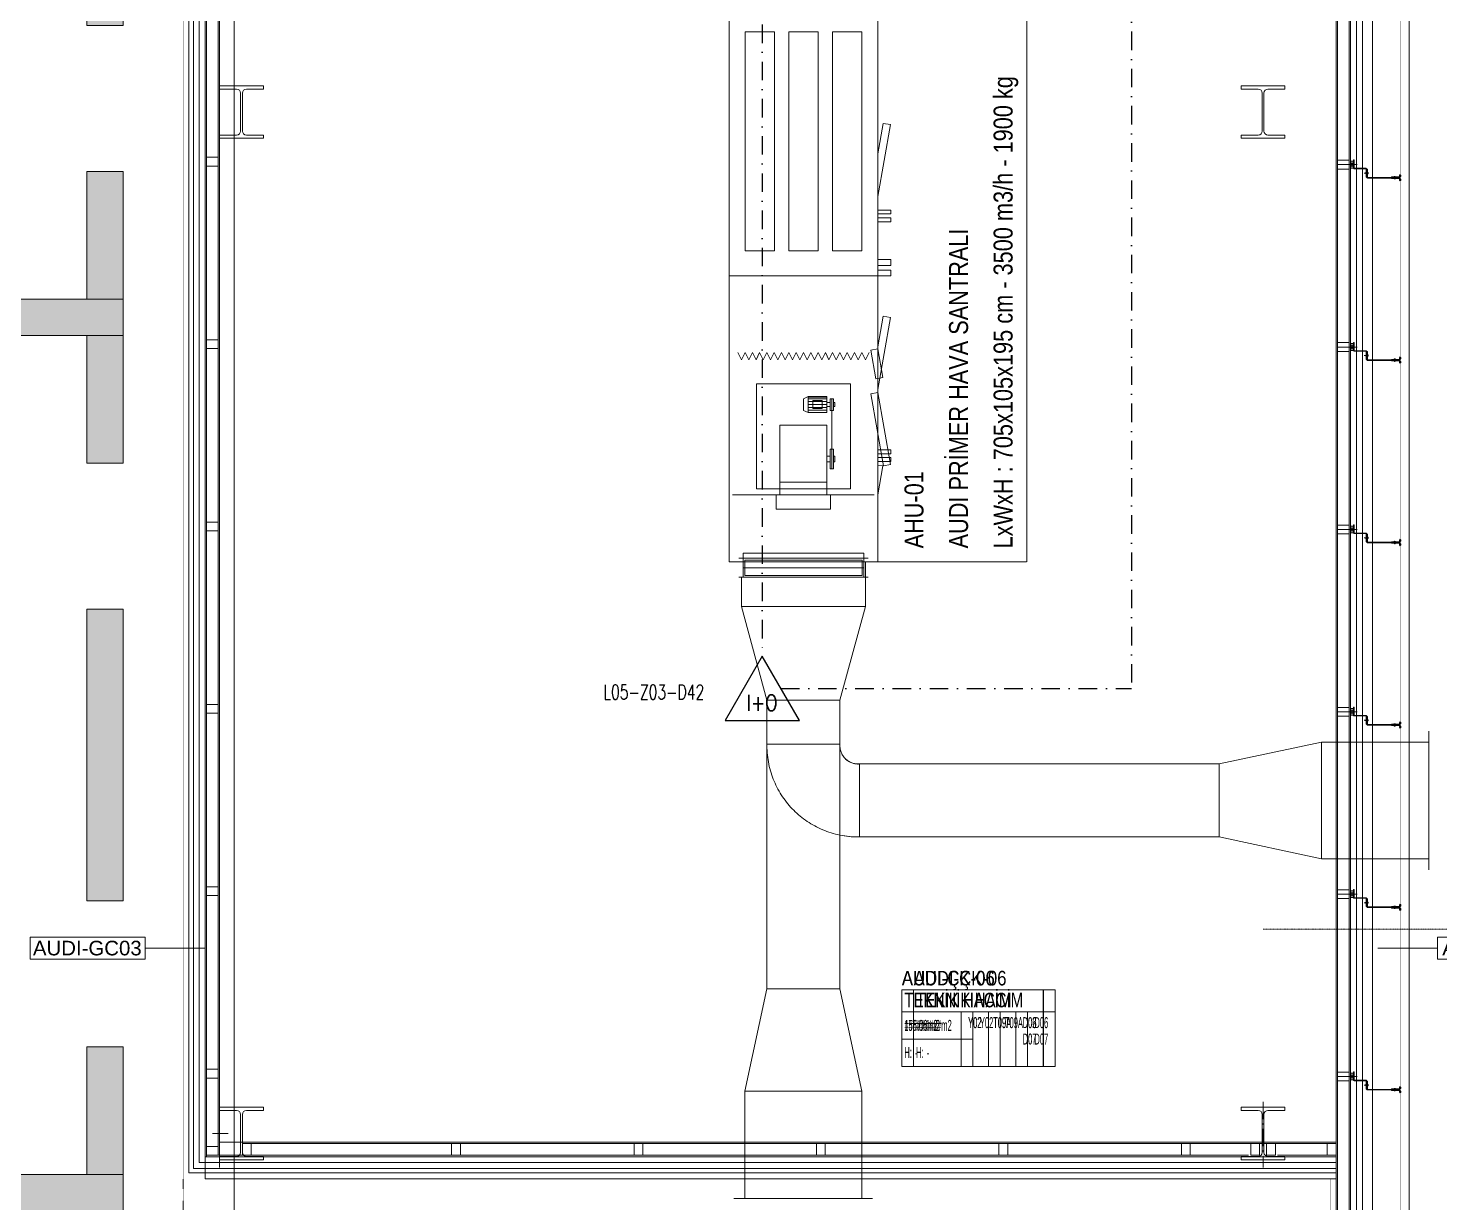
# Model space of a CAD drawing. Extents: x -1133 to 23780, y -1311 to 8245.
# Drawn here: x 21711 to 22679, y 997 to 1802 of the extents above; entities that cross this region are included whole.
import ezdxf
from ezdxf.enums import TextEntityAlignment as Align
from ezdxf.xclip import XClip

# ---------------------------------------------------------------- set-up
doc = ezdxf.new("R2010")
doc.units = 0
doc.header["$MEASUREMENT"] = 0
doc.header["$XCLIPFRAME"] = 0
for name, pattern in [('ACAD_ISO10W100', [18.5, 12, -3, 0.5, -3]), ('DASHDOT', [25.4, 12.7, -6.35, 0, -6.35]), ('DASHDOT2', [0.5, 0.25, -0.125, 0, -0.125]), ('DOT2', [0.125, 0, -0.125]), ('HIDDEN', [0.375, 0.25, -0.125])]:
    doc.linetypes.add(name, pattern=pattern)
doc.layers.get('0').update_dxf_attribs({"color": 9, "lineweight": 9})
for name, color, linetype, lineweight in [('04', 9, 'Continuous', 9), ('06C', 9, 'Continuous', 9), ('06D', 9, 'Continuous', 9), ('10', 9, 'Continuous', 9), ('11', 9, 'Continuous', 9), ('20', 9, 'DOT2', 9), ('21', 9, 'Continuous', 9), ('22', 8, 'Continuous', 9), ('24', 9, 'DASHDOT2', 9), ('33', 9, 'BATTING', 9), ('35', 9, 'Continuous', 9), ('40', 9, 'Continuous', 9), ('40B', 9, 'Continuous', 9), ('E-DEDEKTÖR NUMARALARI', 20, 'Continuous', 30), ('E-KABLO', 7, 'Continuous', 30), ('E-KOMBİNE DEDEKTÖR (ISI+OPTİK DUMAN)', 7, 'Continuous', 30), ('KALIP AKS', 8, 'ACAD_ISO10W100', 9)]:
    doc.layers.add(name, color=color, linetype=linetype, lineweight=lineweight)
doc.styles.add('Arial', font='arial.ttf', dxfattribs={"height": 2.5})
doc.styles.add('DEBI-BLOCK', font='arial.ttf', dxfattribs={"width": 0.8})
doc.styles.add('E-YAZI', font='txttw.shx')
doc.styles.add('MuuM_TEXT-STANDART', font='ARIALN.TTF')
doc.linetypes.add('BATTING', pattern='A,0.0001,-0.1,[134,ltypeshp.shx,S=0.1,R=0,X=-0.1,Y=0],-0.2,[134,ltypeshp.shx,S=0.1,R=180,X=0.1,Y=0],-0.1', length=0.4001)

# ---------------------------------------------------------------- blocks, each defined once
blk = doc.blocks.new('p-m-mekanik')
for p, q in [((3336.05, 1733.62), (3336.05, 1032.62)), ((3234.05, 1032.62), (3234.05, 1447.02)), ((3336.05, 1447.02), (3336.05, 1032.62)), ((3234.05, 1400.92), (3234.05, 1240.92)), ((3245.15, 1245.92), (3245.15, 1395.92)), ((3245.15, 1395.92), (3265.15, 1395.92)), ((3265.15, 1395.92), (3265.15, 1245.92)), ((3265.15, 1395.92), (3265.15, 1395.92)), ((3275.05, 1245.92), (3275.05, 1395.92)), ((3275.05, 1395.92), (3295.05, 1395.92)), ((3295.05, 1395.92), (3295.05, 1245.92)), ((3295.05, 1395.92), (3295.05, 1395.92)), ((3304.95, 1245.92), (3304.95, 1395.92)), ((3304.95, 1395.92), (3324.95, 1395.92)), ((3324.95, 1395.92), (3324.95, 1245.92)), ((3324.95, 1395.92), (3324.95, 1395.92)), ((3336.05, 1400.92), (3336.05, 1240.92)), ((3335.95, 1283.12), (3344.65, 1332.42)), ((3336.05, 1312.29), (3339.75, 1333.22)), ((3344.65, 1332.42), (3339.75, 1333.22)), ((3336.05, 1273.82), (3344.95, 1273.82)), ((3344.95, 1271.12), (3336.05, 1271.12)), ((3336.05, 1268.52), (3344.95, 1268.52)), ((3344.95, 1273.82), (3344.95, 1271.12)), ((3344.95, 1268.52), (3344.95, 1265.82)), ((3344.95, 1265.82), (3336.05, 1265.82)), ((3234.05, 1234.82), (3234.05, 1240.92)), ((3265.15, 1245.92), (3245.15, 1245.92)), ((3295.05, 1245.92), (3275.05, 1245.92)), ((3324.95, 1245.92), (3304.95, 1245.92)), ((3336.05, 1234.82), (3336.05, 1240.92)), ((3336.05, 1239.92), (3344.95, 1239.92)), ((3344.95, 1239.92), (3344.95, 1235.92)), ((3234.05, 1234.82), (3234.05, 1228.72)), ((3234.05, 1228.72), (3234.05, 1178.72)), ((3336.05, 1228.72), (3234.05, 1228.72)), ((3344.95, 1235.92), (3336.05, 1235.92)), ((3336.05, 1234.82), (3336.05, 1228.72)), ((3336.05, 1232.72), (3344.95, 1232.72)), ((3336.05, 1228.72), (3336.05, 1178.72)), ((3344.95, 1228.72), (3336.05, 1228.72)), ((3344.95, 1232.72), (3344.95, 1228.72)), ((3335.95, 1150.92), (3344.65, 1200.22)), ((3336.05, 1180.09), (3339.75, 1201.02)), ((3344.65, 1200.22), (3339.75, 1201.02)), ((3234.05, 1178.72), (3234.05, 1158.72)), ((3242.55, 1171.22), (3240.05, 1176.22)), ((3245.05, 1176.22), (3242.55, 1171.22)), ((3247.55, 1171.22), (3245.05, 1176.22)), ((3250.05, 1176.22), (3247.55, 1171.22)), ((3252.55, 1171.22), (3250.05, 1176.22)), ((3255.05, 1176.22), (3252.55, 1171.22)), ((3257.55, 1171.22), (3255.05, 1176.22)), ((3260.05, 1176.22), (3257.55, 1171.22)), ((3262.55, 1171.22), (3260.05, 1176.22)), ((3265.05, 1176.22), (3262.55, 1171.22)), ((3267.55, 1171.22), (3265.05, 1176.22)), ((3270.05, 1176.22), (3267.55, 1171.22)), ((3272.55, 1171.22), (3270.05, 1176.22)), ((3275.05, 1176.22), (3272.55, 1171.22)), ((3277.55, 1171.22), (3275.05, 1176.22)), ((3280.05, 1176.22), (3277.55, 1171.22)), ((3282.55, 1171.22), (3280.05, 1176.22)), ((3285.05, 1176.22), (3282.55, 1171.22)), ((3287.55, 1171.22), (3285.05, 1176.22)), ((3290.05, 1176.22), (3287.55, 1171.22)), ((3292.55, 1171.22), (3290.05, 1176.22)), ((3295.05, 1176.22), (3292.55, 1171.22)), ((3297.55, 1171.22), (3295.05, 1176.22)), ((3300.05, 1176.22), (3297.55, 1171.22)), ((3302.55, 1171.22), (3300.05, 1176.22)), ((3305.05, 1176.22), (3302.55, 1171.22)), ((3307.55, 1171.22), (3305.05, 1176.22)), ((3310.05, 1176.22), (3307.55, 1171.22)), ((3312.55, 1171.22), (3310.05, 1176.22)), ((3315.05, 1176.22), (3312.55, 1171.22)), ((3317.55, 1171.22), (3315.05, 1176.22)), ((3320.05, 1176.22), (3317.55, 1171.22)), ((3322.55, 1171.22), (3320.05, 1176.22)), ((3325.05, 1176.22), (3322.55, 1171.22)), ((3327.55, 1171.22), (3325.05, 1176.22)), ((3330.05, 1176.22), (3327.55, 1171.22)), ((3336.05, 1178.72), (3331.15, 1177.82)), ((3331.15, 1177.82), (3334.55, 1158.12)), ((3336.05, 1178.72), (3336.05, 1158.72)), ((3336.05, 1178.72), (3339.55, 1159.02)), ((3234.05, 1158.72), (3234.05, 1078.72)), ((3252.85, 1082.72), (3252.85, 1154.72)), ((3252.85, 1154.72), (3317.25, 1154.72)), ((3317.25, 1154.72), (3317.25, 1082.72)), ((3317.25, 1154.72), (3317.25, 1154.72)), ((3339.55, 1159.02), (3334.55, 1158.12)), ((3336.05, 1158.72), (3336.05, 1078.72)), ((3288.25, 1145.92), (3285.05, 1144.52)), ((3285.05, 1144.52), (3285.05, 1136.52)), ((3301.15, 1145.92), (3288.25, 1145.92)), ((3288.25, 1135.12), (3288.25, 1145.92)), ((3288.25, 1145.92), (3301.15, 1145.92)), ((3301.15, 1145.52), (3288.25, 1145.52)), ((3301.15, 1144.32), (3288.25, 1144.32)), ((3301.15, 1142.62), (3288.25, 1142.62)), ((3291.55, 1137.82), (3291.55, 1143.22)), ((3291.55, 1143.22), (3297.95, 1143.22)), ((3297.95, 1143.22), (3297.95, 1137.82)), ((3297.95, 1143.22), (3297.95, 1143.22)), ((3301.15, 1145.92), (3301.15, 1135.12)), ((3301.15, 1145.92), (3301.15, 1145.92)), ((3301.15, 1139.22), (3301.15, 1141.92)), ((3301.15, 1141.92), (3303.45, 1141.92)), ((3303.35, 1136.42), (3303.35, 1144.52)), ((3303.35, 1144.52), (3305.65, 1144.52)), ((3303.45, 1141.92), (3303.45, 1139.22)), ((3303.45, 1141.92), (3303.45, 1141.92)), ((3304.55, 1144.02), (3304.55, 1096.72)), ((3305.65, 1144.52), (3305.65, 1136.42)), ((3305.65, 1144.52), (3305.65, 1144.52)), ((3305.65, 1139.22), (3305.65, 1141.92)), ((3305.65, 1141.92), (3306.65, 1141.92)), ((3306.65, 1141.92), (3306.65, 1139.22)), ((3306.65, 1141.92), (3306.65, 1141.92)), ((3336.05, 1148.72), (3331.15, 1147.92)), ((3331.15, 1147.92), (3339.85, 1098.62)), ((3336.05, 1148.72), (3344.75, 1099.52)), ((3285.05, 1136.52), (3288.25, 1135.12)), ((3301.15, 1140.52), (3288.25, 1140.52)), ((3301.15, 1138.42), (3288.25, 1138.42)), ((3301.15, 1136.72), (3288.25, 1136.72)), ((3301.15, 1135.12), (3288.25, 1135.12)), ((3297.95, 1137.82), (3291.55, 1137.82)), ((3303.45, 1139.22), (3301.15, 1139.22)), ((3305.65, 1136.42), (3303.35, 1136.42)), ((3306.65, 1139.22), (3305.65, 1139.22)), ((3268.95, 1078.72), (3268.95, 1126.32)), ((3268.95, 1126.32), (3301.15, 1126.32)), ((3301.15, 1126.32), (3301.15, 1078.72)), ((3301.15, 1126.32), (3301.15, 1126.32)), ((3301.15, 1101.22), (3301.15, 1105.22)), ((3301.15, 1105.22), (3303.45, 1105.22)), ((3303.35, 1096.42), (3303.35, 1109.92)), ((3303.35, 1109.92), (3305.65, 1109.92)), ((3303.45, 1105.22), (3303.45, 1101.22)), ((3303.45, 1105.22), (3303.45, 1105.22)), ((3305.65, 1109.92), (3305.65, 1096.42)), ((3305.65, 1109.92), (3305.65, 1109.92)), ((3305.65, 1101.22), (3305.65, 1105.22)), ((3305.65, 1105.22), (3306.65, 1105.22)), ((3306.65, 1105.22), (3306.65, 1101.22)), ((3306.65, 1105.22), (3306.65, 1105.22)), ((3336.05, 1109.42), (3344.95, 1109.42)), ((3344.95, 1106.72), (3336.05, 1106.72)), ((3336.05, 1104.12), (3344.95, 1104.12)), ((3344.95, 1109.42), (3344.95, 1106.72)), ((3344.95, 1104.12), (3344.95, 1101.42)), ((3303.45, 1101.22), (3301.15, 1101.22)), ((3305.65, 1096.42), (3303.35, 1096.42)), ((3306.65, 1101.22), (3305.65, 1101.22)), ((3335.95, 1078.72), (3339.45, 1098.42)), ((3344.95, 1101.42), (3336.05, 1101.42)), ((3339.45, 1098.42), (3336.05, 1099.04)), ((3344.75, 1099.52), (3339.85, 1098.62)), ((3301.15, 1087.22), (3268.95, 1087.22)), ((3234.05, 1038.72), (3234.05, 1078.72)), ((3234.05, 1078.72), (3234.05, 1078.72)), ((3333.55, 1078.72), (3236.55, 1078.72)), ((3317.25, 1082.72), (3252.85, 1082.72)), ((3266.45, 1068.72), (3266.45, 1078.72)), ((3266.45, 1078.72), (3303.65, 1078.72)), ((3301.15, 1078.72), (3268.95, 1078.72)), ((3303.65, 1078.72), (3303.65, 1068.72)), ((3303.65, 1078.72), (3303.65, 1078.72)), ((3336.05, 1038.72), (3336.05, 1078.72)), ((3336.05, 1078.72), (3336.05, 1078.72)), ((3303.65, 1068.72), (3266.45, 1068.72)), ((3234.05, 1032.62), (3234.05, 1038.72)), ((3329.35, 1035.12), (3240.75, 1035.12)), ((3326.35, 1038.72), (3243.85, 1038.72)), ((3243.85, 1038.72), (3243.85, 1032.62)), ((3326.35, 1035.12), (3243.85, 1035.12)), ((3243.85, 1035.12), (3243.85, 1022.12)), ((3326.35, 1032.62), (3326.35, 1038.72)), ((3326.35, 1022.12), (3326.35, 1035.12)), ((3336.05, 1032.62), (3336.05, 1038.72)), ((3336.05, 1032.62), (3234.05, 1032.62)), ((3336.05, 1032.62), (3234.05, 1032.62)), ((3329.95, 1032.62), (3240.15, 1032.62)), ((3240.15, 1032.62), (3240.15, 1032.62)), ((3240.15, 1032.62), (3329.95, 1032.62)), ((3326.35, 1028.62), (3243.75, 1028.62)), ((3243.85, 1032.62), (3326.35, 1032.62)), ((3325.35, 1033.82), (3244.85, 1033.82)), ((3244.85, 1033.82), (3244.85, 1023.42)), ((3325.35, 1023.42), (3325.35, 1033.82)), ((3326.35, 1032.62), (3326.35, 1032.62)), ((3329.95, 1032.62), (3329.95, 1032.62)), ((3329.95, 1032.62), (3329.95, 1032.62)), ((3329.35, 1022.12), (3240.75, 1022.12)), ((3242.5, 1022.12), (3242.5, 1002.12)), ((3242.5, 1022.12), (3242.5, 1002.12)), ((3243.85, 1022.12), (3326.35, 1022.12)), ((3244.85, 1023.42), (3325.35, 1023.42)), ((3325.35, 1023.42), (3325.35, 1023.42)), ((3326.35, 1022.12), (3326.35, 1022.12)), ((3327.6, 1022.12), (3327.6, 1002.12)), ((3327.6, 1022.12), (3327.6, 1002.12)), ((3242.5, 1002.12), (3327.6, 1002.12)), ((3242.5, 1002.12), (3327.6, 1002.12)), ((3259.95, 937.85), (3242.5, 1002.12)), ((3260.05, 937.85), (3242.5, 1002.12)), ((3309.95, 937.85), (3327.6, 1002.12)), ((3310.05, 937.85), (3327.6, 1002.12)), ((3259.95, 739.97), (3259.95, 937.85)), ((3259.95, 937.85), (3309.95, 937.85)), ((3260.05, 907.67), (3260.05, 937.85)), ((3260.05, 937.85), (3310.05, 937.85)), ((3309.95, 937.85), (3309.95, 739.97)), ((3310.05, 937.85), (3310.05, 907.67)), ((3713.57, 821.67), (3713.57, 916.67)), ((3260.05, 906.67), (3260.05, 907.67)), ((3260.05, 907.67), (3310.05, 907.67)), ((3310.05, 907.67), (3260.05, 907.67)), ((3310.05, 907.67), (3310.05, 906.67)), ((3570, 894.17), (3640, 909.17)), ((3640, 909.17), (3640, 829.17)), ((3640, 909.17), (3713.57, 909.17)), ((3322.55, 894.17), (3323.55, 894.17)), ((3323.55, 894.17), (3323.55, 844.17)), ((3323.55, 894.17), (3570, 894.17)), ((3323.55, 844.17), (3323.55, 894.17)), ((3570, 894.17), (3570, 844.17)), ((3570, 894.17), (3570, 844.17)), ((3323.55, 844.17), (3322.55, 844.17)), ((3570, 844.17), (3323.55, 844.17)), ((3570, 844.17), (3640, 829.17)), ((3640, 829.17), (3713.57, 829.17)), ((3259.95, 739.97), (3244.95, 669.97)), ((3309.95, 739.97), (3259.95, 739.97)), ((3309.95, 739.97), (3259.95, 739.97)), ((3309.95, 739.97), (3324.95, 669.97)), ((3324.95, 669.97), (3244.95, 669.97)), ((3244.95, 669.97), (3244.95, 596.4)), ((3324.95, 669.97), (3324.95, 596.4)), ((3237.45, 596.4), (3332.45, 596.4))]:
    blk.add_line(p, q)
at = {"linetype": 'HIDDEN'}
for p, q in [((3438.05, 1032.62), (3438.05, 1733.62)), ((3336.05, 1032.62), (3438.05, 1032.62))]:
    blk.add_line(p, q, dxfattribs=at)
for radius in [62.5, 12.5]:
    blk.add_arc((3322.55, 906.67), radius, 180, 270)
at = {"layer": '40'}
blk.add_lwpolyline([(3234.05, 1733.62), (3234.05, 1032.62), (3243.85, 1032.62), (3243.85, 1022.12), (3242.5, 1022.12), (3242.5, 1002.12), (3259.95, 937.85), (3259.95, 739.97), (3244.95, 669.97), (3244.95, 634.97), (3324.95, 634.97), (3324.95, 669.97), (3309.95, 739.97), (3309.95, 845.45, 0.050791), (3323.55, 844.17), (3570, 844.17), (3640, 829.17), (3650, 829.17), (3650, 909.17), (3640, 909.17), (3570, 894.17), (3323.55, 894.17, -0.457605), (3310.05, 907.67), (3309.95, 937.85), (3327.6, 1002.12), (3327.6, 1032.62), (3336.05, 1032.62), (3335.95, 1150.92), (3336.05, 1629.05, 0.374568)], format="xyb", dxfattribs=at)
at = {"style": 'MuuM_TEXT-STANDART'}
for s, p in [('LxWxH : 705x105x195 cm - 3500 m3/h - 1900 kg', (3428.35, 1041.92)), ('AUDI PRİMER HAVA SANTRALI', (3397.83, 1041.92)), ('AHU-01', (3367.31, 1041.92))]:
    blk.add_text(s, height=13, rotation=90, dxfattribs=at).set_placement(p)
at = {"style": 'DEBI-BLOCK', "width": 0.75, "flags": 8}
for tag, p in [('-', (399.97, 1627.23)), ('-', (251.72, 1361.56)), ('-', (3296.35, 465.16)), ('DEBI', (3296.35, 452.46))]:
    blk.add_attdef(tag, text='', height=13, rotation=90, dxfattribs=at).set_placement(p, align=Align.BOTTOM_RIGHT)
at = {"style": 'DEBI-BLOCK', "width": 0.75, "flags": 9}
for p in [(402.57, 1610.63), (3298.95, 448.56)]:
    blk.add_attdef('ID', text='', height=3.9, rotation=90, dxfattribs=at).set_placement(p, align=Align.MIDDLE)
at = {"style": 'DEBI-BLOCK', "width": 0.75, "flags": 8}
blk.add_attdef('KESITY', text='', height=13, rotation=90, dxfattribs=at).set_placement((3279.01, 503.33), align=Align.TOP_LEFT)
at = {"style": 'DEBI-BLOCK', "width": 0.8, "flags": 8}
blk.add_attdef('X', text='', height=13, rotation=90, dxfattribs=at).set_placement((3279.01, 499.49), align=Align.TOP_CENTER)
at = {"style": 'DEBI-BLOCK', "width": 0.75, "flags": 8}
blk.add_attdef('KESITX', text='', height=13, rotation=90, dxfattribs=at).set_placement((3279.01, 495.54), align=Align.TOP_RIGHT)
blk = doc.blocks.new('p-floor mark_01')
h = blk.add_hatch(color=0)
h.dxf.hatch_style = 1
h.paths.add_polyline_path([(100, 587.5), (12.5, 587.5), (12.5, 500), (-12.5, 500), (-12.5, 612.5), (100, 612.5)])
h = blk.add_hatch(color=0)
h.dxf.hatch_style = 1
h.paths.add_polyline_path([(400, 587.5), (200, 587.5), (200, 612.5), (400, 612.5)])
h = blk.add_hatch(color=0)
h.dxf.hatch_style = 1
h.paths.add_polyline_path([(587.5, 500), (587.5, 587.5), (500, 587.5), (500, 612.5), (612.5, 612.5), (612.5, 500)])
h = blk.add_hatch(color=0)
h.dxf.hatch_style = 1
h.paths.add_polyline_path([(12.5, 400), (-12.5, 400), (-12.5, 200), (12.5, 200)])
h = blk.add_hatch(color=0)
h.dxf.hatch_style = 1
h.paths.add_polyline_path([(612.5, 200), (612.5, 400), (587.5, 400), (587.5, 200)])
h = blk.add_hatch(color=0)
h.dxf.hatch_style = 1
h.paths.add_polyline_path([(-12.5, 100), (-12.5, -12.5), (100, -12.5), (100, 12.5), (12.5, 12.5), (12.5, 100)])
h = blk.add_hatch(color=0)
h.dxf.hatch_style = 1
h.paths.add_polyline_path([(500, 12.5), (587.5, 12.5), (587.5, 100), (612.5, 100), (612.5, -12.5), (500, -12.5)])
h = blk.add_hatch(color=0)
h.dxf.hatch_style = 1
h.paths.add_polyline_path([(200, 12.5), (200, -12.5), (400, -12.5), (400, 12.5)])
at = {"color": 0}
for points in [[(100, 587.5), (12.5, 587.5), (12.5, 500), (-12.5, 500), (-12.5, 612.5), (100, 612.5), (100, 587.5)], [(400, 587.5), (200, 587.5), (200, 612.5), (400, 612.5), (400, 587.5)], [(587.5, 500), (587.5, 587.5), (500, 587.5), (500, 612.5), (612.5, 612.5), (612.5, 500), (587.5, 500)], [(12.5, 400), (-12.5, 400), (-12.5, 200), (12.5, 200), (12.5, 400)], [(612.5, 200), (612.5, 400), (587.5, 400), (587.5, 200), (612.5, 200)], [(-12.5, 100), (-12.5, -12.5), (100, -12.5), (100, 12.5), (12.5, 12.5), (12.5, 100), (-12.5, 100)], [(500, 12.5), (587.5, 12.5), (587.5, 100), (612.5, 100), (612.5, -12.5), (500, -12.5), (500, 12.5)], [(200, 12.5), (200, -12.5), (400, -12.5), (400, 12.5), (200, 12.5)]]:
    blk.add_lwpolyline(points, close=True, dxfattribs=at)
blk = doc.blocks.new('p-audi_floor marks')
at = {"layer": '06D', "color": 253}
for p in [(2400, 426.81), (2400, -173.19), (2400, -773.19)]:
    blk.add_blockref('p-floor mark_01', p, dxfattribs=at)
blk = doc.blocks.new('0_wallno')
blk.add_lwpolyline([(-7.84, 1.5), (7.94, 1.5), (7.94, -1.5), (-7.84, -1.5)], close=True)
blk.add_lwpolyline([(7.94, 0), (16.13, 0)])
at = {"style": 'Arial'}
blk.add_attdef('GENISLIK', text='', height=2, dxfattribs=at).set_placement((8.44, 0), align=Align.BOTTOM_LEFT)
blk.add_attdef('DUVARNO', text='', height=2, dxfattribs=at).set_placement((0, 0), align=Align.MIDDLE_CENTER)
blk.add_attdef('YUKSEKLIK', text='', height=2, dxfattribs=at).set_placement((8.44, -0.5), align=Align.TOP_LEFT)
blk = doc.blocks.new('KAPI KODLARI ÇATI KATI')
at = {"layer": '22'}
ref = blk.add_blockref('0_wallno', (21751.84, 1172.04), dxfattribs=dict(at, xscale=5, yscale=5, zscale=5))
ref.add_attrib('DUVARNO', 'AUDI-GC03', dxfattribs={"layer": '0', "height": 10, "style": 'Arial'}).set_placement((21751.84, 1172.04), align=Align.MIDDLE_CENTER)
ref = blk.add_blockref('0_wallno', (22716.79, 1172.04), dxfattribs=dict(at, xscale=-5, yscale=5, zscale=5))
ref.add_attrib('DUVARNO', 'AUDI-GC02', dxfattribs={"layer": '0', "height": 10, "style": 'Arial'}).set_placement((22717.52, 1172.04), align=Align.MIDDLE_CENTER)
blk = doc.blocks.new('P-AKS_AUDI')
at = {"layer": '24'}
blk.add_lwpolyline([(0, -1600), (360, -1600)], dxfattribs=at)
blk = doc.blocks.new('p- alum kaplama profil')
at = {"lineweight": 13}
blk.add_lwpolyline([(7.12, 12.59), (7.12, 26.49)], dxfattribs=at)
at = {"lineweight": 18}
blk.add_lwpolyline([(4.09, 6.16), (-1.41, 6.16), (-1.41, 6.46), (4.09, 6.46, 0.414214), (4.29, 6.66), (4.29, 14.66, -0.414214), (4.79, 15.16), (10.29, 15.16), (10.29, 14.86), (4.79, 14.86, 0.414214), (4.59, 14.66), (4.59, 6.66, -0.414214)], format="xyb", close=True, dxfattribs=at)
at = {"lineweight": 5}
blk.add_lwpolyline([(9.44, 15.16), (4.79, 15.16), (4.79, 17.16), (9.44, 17.16)], close=True, dxfattribs=at)
for points in [[(4.79, 15.16), (9.44, 17.16)], [(9.44, 15.16), (4.79, 17.16)]]:
    blk.add_lwpolyline(points, dxfattribs=at)
blk.add_lwpolyline([(-2.06, 5.56), (-2.06, -2.34), (-2.06, -15.69), (-1.66, -15.69), (-1.66, -2.34), (-1.66, 5.56), (-1.66, 5.56), (-1.66, 5.57), (-1.66, 5.57), (-1.66, 5.58), (-1.66, 5.58), (-1.65, 5.59), (-1.65, 5.59), (-1.65, 5.59), (-1.65, 5.6), (-1.65, 5.6), (-1.64, 5.61), (-1.64, 5.61), (-1.64, 5.62), (-1.64, 5.62), (-1.63, 5.62), (-1.63, 5.63), (-1.63, 5.63), (-1.62, 5.63), (-1.62, 5.64), (-1.61, 5.64), (-1.61, 5.64), (-1.61, 5.64), (-1.6, 5.65), (-1.6, 5.65), (-1.59, 5.65), (-1.59, 5.65), (-1.58, 5.65), (-1.58, 5.65), (-1.57, 5.66), (-1.57, 5.66), (-1.56, 5.66), (-1.56, 5.66), (3.94, 5.66), (3.94, 6.06), (-1.56, 6.06), (-1.58, 6.06), (-1.61, 6.05), (-1.63, 6.05), (-1.66, 6.05), (-1.68, 6.04), (-1.7, 6.03), (-1.73, 6.03), (-1.75, 6.02), (-1.77, 6.01), (-1.79, 6), (-1.82, 5.99), (-1.84, 5.97), (-1.86, 5.96), (-1.88, 5.94), (-1.89, 5.93), (-1.91, 5.91), (-1.93, 5.89), (-1.95, 5.87), (-1.96, 5.85), (-1.97, 5.83), (-1.99, 5.81), (-2, 5.79), (-2.01, 5.77), (-2.02, 5.75), (-2.03, 5.72), (-2.04, 5.7), (-2.04, 5.68), (-2.05, 5.65), (-2.05, 5.63), (-2.06, 5.61), (-2.06, 5.58)], close=True)
blk.add_lwpolyline([(-1.66, -2.34), (-2.06, -2.34)])
for points in [[(-2.36, -10.84), (-2.36, -16.39), (-2.36, -16.39, -0.414214), (-2.51, -16.54), (-2.51, -16.54), (-4.06, -16.54), (-4.06, -16.84), (-2.51, -16.84), (-2.51, -16.84, 0.414214), (-2.06, -16.39), (-2.06, -10.84)], [(-1.36, -10.84), (-1.66, -10.84), (-1.66, -16.39, 0.414214), (-1.21, -16.84), (-1.21, -16.84), (0.34, -16.84), (0.34, -16.54), (-1.21, -16.54), (-1.21, -16.54, -0.414214), (-1.36, -16.39), (-1.36, -16.39)]]:
    blk.add_lwpolyline(points, format="xyb", close=True)
for points in [[(0.67, 5.66, -10), (1.91, 5.66, -10)], [(0.67, 5.66, -10), (0.67, 5.64, -10), (0.67, 5.62, -10), (0.67, 5.6, -10), (0.68, 5.58, -10), (0.68, 5.56, -10), (0.69, 5.54, -10), (0.69, 5.52, -10), (0.7, 5.5, -10), (0.7, 5.48, -10), (0.71, 5.46, -10), (0.72, 5.45, -10), (0.73, 5.43, -10), (0.74, 5.41, -10), (0.75, 5.4, -10), (0.76, 5.38, -10), (0.77, 5.36, -10), (0.79, 5.35, -10), (0.8, 5.33, -10), (0.81, 5.32, -10), (0.83, 5.31, -10), (0.84, 5.29, -10), (0.86, 5.28, -10), (0.87, 5.27, -10), (0.89, 5.26, -10), (0.91, 5.25, -10), (0.92, 5.24, -10), (0.94, 5.23, -10), (0.96, 5.22, -10), (0.98, 5.21, -10), (1, 5.21, -10), (1.02, 5.2, -10), (1.03, 5.2, -10)], [(0.96, 5.66, -10), (0.97, 5.66, -10), (0.97, 5.66, -10), (0.97, 5.66, -10), (0.98, 5.66, -10), (0.98, 5.66, -10), (0.99, 5.66, -10), (0.99, 5.66, -10), (1, 5.66, -10), (1, 5.67, -10), (1, 5.67, -10), (1.01, 5.67, -10), (1.01, 5.67, -10), (1.01, 5.67, -10), (1.02, 5.68, -10), (1.02, 5.68, -10), (1.02, 5.68, -10), (1.03, 5.69, -10), (1.03, 5.69, -10), (1.03, 5.69, -10), (1.04, 5.7, -10), (1.04, 5.7, -10), (1.04, 5.7, -10), (1.04, 5.71, -10), (1.04, 5.71, -10), (1.05, 5.72, -10), (1.05, 5.72, -10), (1.05, 5.72, -10), (1.05, 5.73, -10), (1.05, 5.73, -10), (1.05, 5.74, -10), (1.05, 5.74, -10), (1.05, 5.75, -10)], [(1.61, 6.87, -10), (0.98, 6.96, -10)], [(1.33, 5.85, -10), (0.98, 5.88, -10)], [(1.56, 7.05, -10), (1.02, 7.13, -10)], [(1.03, 5.2, -10), (1.04, 5.2, -10), (1.05, 5.19, -10), (1.05, 5.19, -10), (1.06, 5.19, -10), (1.06, 5.19, -10), (1.07, 5.19, -10), (1.07, 5.19, -10), (1.08, 5.19, -10), (1.08, 5.19, -10), (1.09, 5.19, -10), (1.09, 5.18, -10), (1.1, 5.18, -10), (1.1, 5.18, -10), (1.11, 5.18, -10), (1.11, 5.18, -10), (1.12, 5.18, -10), (1.12, 5.18, -10), (1.13, 5.18, -10), (1.13, 5.18, -10), (1.14, 5.18, -10), (1.15, 5.18, -10), (1.15, 5.18, -10), (1.16, 5.17, -10), (1.16, 5.17, -10), (1.17, 5.17, -10), (1.17, 5.17, -10), (1.18, 5.17, -10), (1.18, 5.17, -10), (1.19, 5.17, -10), (1.19, 5.17, -10), (1.2, 5.17, -10), (1.2, 5.17, -10)], [(1.05, 6.91, -10), (1.29, 7.56, -10)], [(1.05, 5.83, -10), (1.05, 6.01, -10)], [(1.05, 5.75, -10), (1.05, 5.83, -10)], [(1.2, 5.17, -10), (1.2, 5.2, -10)], [(1.38, 5.2, -10), (1.2, 5.2, -10)], [(1.29, 4.93, -10), (1.29, 7.8, -10)], [(1.53, 6.82, -10), (1.29, 7.56, -10)], [(1.29, 6.16, -10), (1.29, 6.26, -10)], [(1.38, 5.17, -10), (1.38, 5.2, -10)], [(1.38, 5.17, -10), (1.38, 5.17, -10), (1.39, 5.17, -10), (1.39, 5.17, -10), (1.4, 5.17, -10), (1.41, 5.17, -10), (1.41, 5.17, -10), (1.42, 5.17, -10), (1.42, 5.17, -10), (1.43, 5.17, -10), (1.43, 5.18, -10), (1.44, 5.18, -10), (1.44, 5.18, -10), (1.45, 5.18, -10), (1.45, 5.18, -10), (1.46, 5.18, -10), (1.46, 5.18, -10), (1.47, 5.18, -10), (1.47, 5.18, -10), (1.48, 5.18, -10), (1.48, 5.18, -10), (1.49, 5.18, -10), (1.5, 5.19, -10), (1.5, 5.19, -10), (1.51, 5.19, -10), (1.51, 5.19, -10), (1.52, 5.19, -10), (1.52, 5.19, -10), (1.53, 5.19, -10), (1.53, 5.19, -10), (1.54, 5.19, -10), (1.54, 5.2, -10), (1.55, 5.2, -10)], [(1.53, 5.75, -10), (1.53, 5.92, -10)], [(1.53, 5.75, -10), (1.53, 5.74, -10), (1.53, 5.74, -10), (1.53, 5.73, -10), (1.53, 5.73, -10), (1.53, 5.72, -10), (1.54, 5.72, -10), (1.54, 5.72, -10), (1.54, 5.71, -10), (1.54, 5.71, -10), (1.54, 5.7, -10), (1.54, 5.7, -10), (1.55, 5.7, -10), (1.55, 5.69, -10), (1.55, 5.69, -10), (1.55, 5.69, -10), (1.56, 5.68, -10), (1.56, 5.68, -10), (1.56, 5.68, -10), (1.57, 5.67, -10), (1.57, 5.67, -10), (1.58, 5.67, -10), (1.58, 5.67, -10), (1.58, 5.67, -10), (1.59, 5.66, -10), (1.59, 5.66, -10), (1.6, 5.66, -10), (1.6, 5.66, -10), (1.6, 5.66, -10), (1.61, 5.66, -10), (1.61, 5.66, -10), (1.62, 5.66, -10), (1.62, 5.66, -10)], [(1.55, 5.2, -10), (1.57, 5.2, -10), (1.59, 5.21, -10), (1.6, 5.21, -10), (1.62, 5.22, -10), (1.64, 5.23, -10), (1.66, 5.24, -10), (1.68, 5.25, -10), (1.69, 5.26, -10), (1.71, 5.27, -10), (1.73, 5.28, -10), (1.74, 5.29, -10), (1.76, 5.31, -10), (1.77, 5.32, -10), (1.78, 5.33, -10), (1.8, 5.35, -10), (1.81, 5.36, -10), (1.82, 5.38, -10), (1.83, 5.4, -10), (1.84, 5.41, -10), (1.85, 5.43, -10), (1.86, 5.45, -10), (1.87, 5.46, -10), (1.88, 5.48, -10), (1.89, 5.5, -10), (1.89, 5.52, -10), (1.9, 5.54, -10), (1.9, 5.56, -10), (1.9, 5.58, -10), (1.91, 5.6, -10), (1.91, 5.62, -10), (1.91, 5.64, -10), (1.91, 5.66, -10)], [(-3.84, -17.04, 0), (-3.81, -17.07, 0), (-3.78, -17.1, 0), (-3.75, -17.12, 0), (-3.72, -17.15, 0), (-3.69, -17.17, 0), (-3.66, -17.19, 0), (-3.62, -17.21, 0), (-3.59, -17.23, 0), (-3.55, -17.24, 0), (-3.52, -17.26, 0), (-3.48, -17.27, 0), (-3.44, -17.28, 0), (-3.4, -17.28, 0), (-3.36, -17.29, 0), (-3.32, -17.29, 0), (-3.29, -17.29, 0), (-3.25, -17.29, 0), (-3.21, -17.29, 0), (-3.17, -17.28, 0), (-3.13, -17.28, 0), (-3.09, -17.27, 0), (-3.06, -17.26, 0), (-3.02, -17.24, 0), (-2.98, -17.23, 0), (-2.95, -17.21, 0), (-2.91, -17.19, 0), (-2.88, -17.17, 0), (-2.85, -17.15, 0), (-2.82, -17.12, 0), (-2.79, -17.1, 0), (-2.76, -17.07, 0), (-2.73, -17.04, 0)], [(-3.29, -17.04, 0), (-3.84, -17.04, 0)], [(-2.85, -16.54, 0), (-2.86, -16.51, 0), (-2.87, -16.47, 0), (-2.89, -16.44, 0), (-2.91, -16.41, 0), (-2.93, -16.38, 0), (-2.96, -16.35, 0), (-2.98, -16.33, 0), (-3.01, -16.31, 0), (-3.04, -16.29, 0), (-3.07, -16.27, 0), (-3.11, -16.25, 0), (-3.14, -16.24, 0), (-3.18, -16.23, 0), (-3.21, -16.22, 0), (-3.25, -16.22, 0), (-3.29, -16.22, 0), (-3.32, -16.22, 0), (-3.36, -16.22, 0), (-3.39, -16.23, 0), (-3.43, -16.24, 0), (-3.46, -16.25, 0), (-3.5, -16.27, 0), (-3.53, -16.29, 0), (-3.56, -16.31, 0), (-3.59, -16.33, 0), (-3.61, -16.35, 0), (-3.64, -16.38, 0), (-3.66, -16.41, 0), (-3.68, -16.44, 0), (-3.7, -16.47, 0), (-3.71, -16.51, 0), (-3.73, -16.54, 0)], [(-3.29, -16.54, 0), (-3.73, -16.54, 0)], [(-3.29, -16.54, 0), (-3.55, -16.54, 0)], [(-3.55, -16.54, 0), (-3.29, -16.54, 0)], [(-3.55, -17.04, 0), (-3.55, -16.54, 0)], [(-3.29, -17.54, 0), (-3.29, -16.04, 0)], [(-3.29, -16.54, 0), (-2.85, -16.54, 0)], [(-3.29, -16.54, 0), (-3.03, -16.54, 0)], [(-3.03, -16.54, 0), (-3.29, -16.54, 0)], [(-3.29, -17.04, 0), (-2.73, -17.04, 0)], [(-3.03, -17.04, 0), (-3.03, -16.54, 0)], [(-2.86, -13.04, 0), (-0.86, -13.04, 0)], [(-2.36, -12.52, 0), (-2.4, -12.53, 0), (-2.43, -12.56, 0), (-2.47, -12.58, 0), (-2.5, -12.6, 0), (-2.53, -12.63, 0), (-2.56, -12.66, 0), (-2.59, -12.69, 0), (-2.61, -12.73, 0), (-2.63, -12.76, 0), (-2.65, -12.8, 0), (-2.67, -12.84, 0), (-2.68, -12.88, 0), (-2.69, -12.92, 0), (-2.7, -12.96, 0), (-2.71, -13, 0), (-2.71, -13.04, 0), (-2.71, -13.08, 0), (-2.7, -13.13, 0), (-2.69, -13.17, 0), (-2.68, -13.21, 0), (-2.67, -13.25, 0), (-2.65, -13.28, 0), (-2.63, -13.32, 0), (-2.61, -13.36, 0), (-2.59, -13.39, 0), (-2.56, -13.42, 0), (-2.53, -13.45, 0), (-2.5, -13.48, 0), (-2.47, -13.51, 0), (-2.43, -13.53, 0), (-2.4, -13.55, 0), (-2.36, -13.57, 0)], [(-2.36, -13.04, 0), (-2.36, -12.52, 0)], [(-2.36, -13.04, 0), (-2.36, -12.73, 0)], [(-2.36, -12.73, 0), (-2.36, -13.04, 0)], [(-1.36, -12.73, 0), (-2.36, -12.73, 0)], [(-2.36, -13.04, 0), (-2.36, -13.36, 0)], [(-2.36, -13.04, 0), (-2.36, -13.57, 0)], [(-2.36, -13.36, 0), (-2.36, -13.04, 0)], [(-1.36, -13.36, 0), (-2.36, -13.36, 0)], [(-1.36, -13.04, 0), (-1.36, -12.37, 0)], [(-1.36, -13.72, 0), (-1.32, -13.68, 0), (-1.29, -13.65, 0), (-1.26, -13.61, 0), (-1.23, -13.58, 0), (-1.2, -13.54, 0), (-1.18, -13.5, 0), (-1.16, -13.45, 0), (-1.14, -13.41, 0), (-1.12, -13.37, 0), (-1.1, -13.32, 0), (-1.09, -13.28, 0), (-1.08, -13.23, 0), (-1.07, -13.18, 0), (-1.06, -13.14, 0), (-1.06, -13.09, 0), (-1.06, -13.04, 0), (-1.06, -12.99, 0), (-1.06, -12.95, 0), (-1.07, -12.9, 0), (-1.08, -12.85, 0), (-1.09, -12.81, 0), (-1.1, -12.76, 0), (-1.12, -12.72, 0), (-1.14, -12.67, 0), (-1.16, -12.63, 0), (-1.18, -12.59, 0), (-1.2, -12.55, 0), (-1.23, -12.51, 0), (-1.26, -12.47, 0), (-1.29, -12.43, 0), (-1.32, -12.4, 0), (-1.36, -12.37, 0)], [(-1.36, -13.04, 0), (-1.36, -13.72, 0)], [(-0.56, -17.04, 0), (-1.11, -17.04, 0)], [(0, -17.04, 0), (-0.03, -17.07, 0), (-0.06, -17.1, 0), (-0.09, -17.12, 0), (-0.12, -17.15, 0), (-0.15, -17.17, 0), (-0.18, -17.19, 0), (-0.22, -17.21, 0), (-0.25, -17.23, 0), (-0.29, -17.24, 0), (-0.33, -17.26, 0), (-0.36, -17.27, 0), (-0.4, -17.28, 0), (-0.44, -17.28, 0), (-0.48, -17.29, 0), (-0.52, -17.29, 0), (-0.56, -17.29, 0), (-0.59, -17.29, 0), (-0.63, -17.29, 0), (-0.67, -17.28, 0), (-0.71, -17.28, 0), (-0.75, -17.27, 0), (-0.79, -17.26, 0), (-0.82, -17.24, 0), (-0.86, -17.23, 0), (-0.89, -17.21, 0), (-0.93, -17.19, 0), (-0.96, -17.17, 0), (-0.99, -17.15, 0), (-1.02, -17.12, 0), (-1.05, -17.1, 0), (-1.08, -17.07, 0), (-1.11, -17.04, 0)], [(-1, -16.54, 0), (-0.98, -16.51, 0), (-0.97, -16.47, 0), (-0.95, -16.44, 0), (-0.93, -16.41, 0), (-0.91, -16.38, 0), (-0.88, -16.35, 0), (-0.86, -16.33, 0), (-0.83, -16.31, 0), (-0.8, -16.29, 0), (-0.77, -16.27, 0), (-0.73, -16.25, 0), (-0.7, -16.24, 0), (-0.66, -16.23, 0), (-0.63, -16.22, 0), (-0.59, -16.22, 0), (-0.56, -16.22, 0), (-0.52, -16.22, 0), (-0.48, -16.22, 0), (-0.45, -16.23, 0), (-0.41, -16.24, 0), (-0.38, -16.25, 0), (-0.34, -16.27, 0), (-0.31, -16.29, 0), (-0.28, -16.31, 0), (-0.25, -16.33, 0), (-0.23, -16.35, 0), (-0.2, -16.38, 0), (-0.18, -16.41, 0), (-0.16, -16.44, 0), (-0.14, -16.47, 0), (-0.13, -16.51, 0), (-0.12, -16.54, 0)], [(-0.56, -16.54, 0), (-1, -16.54, 0)], [(-0.56, -16.54, 0), (-0.82, -16.54, 0)], [(-0.82, -16.54, 0), (-0.56, -16.54, 0)], [(-0.82, -17.04, 0), (-0.82, -16.54, 0)], [(-0.56, -17.54, 0), (-0.56, -16.04, 0)], [(-0.56, -16.54, 0), (-0.3, -16.54, 0)], [(-0.56, -16.54, 0), (-0.12, -16.54, 0)], [(-0.3, -16.54, 0), (-0.56, -16.54, 0)], [(-0.56, -17.04, 0), (0, -17.04, 0)], [(-0.3, -17.04, 0), (-0.3, -16.54, 0)]]:
    blk.add_polyline3d(points)
blk = doc.blocks.new('0_roomno2-flat-2')
at = {"layer": '21'}
blk.add_lwpolyline([(96.88, -52.5), (0, -52.5), (0, 0), (96.88, 0)], close=True, dxfattribs=at)
for points in [[(0, -15), (96.88, -15)], [(40.62, -15), (40.62, -52.5)], [(59.38, -15), (59.38, -52.5)], [(78.12, -15), (78.12, -52.5)], [(0, -33.75), (40.62, -33.75)]]:
    blk.add_lwpolyline(points, dxfattribs=at)
at = {"layer": '21', "style": 'MuuM_TEXT-STANDART', "width": 0.6}
blk.add_text('H:', height=7.5, dxfattribs=at).set_placement((1.75, -43.04), align=Align.MIDDLE_LEFT)
at = {"layer": '21', "style": 'Arial'}
blk.add_attdef('ODANO', (0, 5.85), '', height=10, dxfattribs=at)
blk.add_attdef('MEKANADI', text='', height=10, dxfattribs=at).set_placement((1.75, -15), align=Align.BOTTOM_LEFT)
at = {"layer": '21', "style": 'MuuM_TEXT-STANDART', "width": 0.6}
for tag, p in [('YER01', (50, -22.5)), ('TAVAN01', (68.75, -22.5)), ('DUVAR01', (87.5, -22.5)), ('YER02', (50, -33.75)), ('TAVAN02', (68.75, -33.75)), ('DUVAR02', (87.5, -33.75)), ('YER03', (50, -45)), ('TAVAN03', (68.75, -45)), ('DUVAR03', (87.5, -45))]:
    blk.add_attdef(tag, text='', height=7.5, dxfattribs=at).set_placement(p, align=Align.MIDDLE_CENTER)
for tag, p in [('M2', (1.75, -24.38)), ('TEMIZTAVANYUKSEKLIGI', (9, -43.04))]:
    blk.add_attdef(tag, text='', height=7.5, dxfattribs=at).set_placement(p, align=Align.MIDDLE_LEFT)
blk = doc.blocks.new('prf-36')
for p, q in [((-15, 18), (15, 18)), ((-15, 15.75), (-15, 18)), ((-3.325, 15.75), (-15, 15.75)), ((-0.625, 13.05), (-0.625, -13.05)), ((0.625, 13.05), (0.625, -13.05)), ((15, 15.75), (3.325, 15.75)), ((15, 18), (15, 15.75)), ((-15, -15.75), (-3.325, -15.75)), ((-15, -18), (-15, -15.75)), ((15, -18), (-15, -18)), ((3.325, -15.75), (15, -15.75)), ((15, -15.75), (15, -18))]:
    blk.add_line(p, q)
for centre, start, end in [((-3.325, 13.05), 0, 90), ((3.325, 13.05), 90, 180), ((-3.325, -13.05), 270, 0), ((3.325, -13.05), 180, 270)]:
    blk.add_arc(centre, 2.7, start, end)
blk = doc.blocks.new('ÇATI KATI PLANI')
at = {"layer": '06C'}
blk.add_lwpolyline([(22657.49, 285), (18957.5, 285), (18957.5, 2865), (22657.5, 2865)], close=True, dxfattribs=at)
at = {"layer": '06D'}
for points in [[(21745, 2840), (22632.5, 2840), (22632.5, 310), (21817.5, 310)], [(21821.5, 2088.98), (21821.5, 1018), (22607.5, 1018)]]:
    blk.add_lwpolyline(points, dxfattribs=at)
at = {"layer": '10'}
for points, const_width in [([(20467.5, 291), (18963.5, 291), (18963.5, 2859), (22651.5, 2859), (22651.5, 291), (21824.7, 291)], 0.2), ([(21821.5, 314), (22628.5, 314), (22628.5, 2836), (21738.19, 2836)], 0.1), ([(21817.5, 2088.98), (21817.5, 1014)], 0.1)]:
    blk.add_lwpolyline(points, dxfattribs=dict(at, const_width=const_width))
for points in [[(21833.5, 1713.98), (21841.5, 1713.98), (21841.5, 1707.98), (21833.5, 1707.98)], [(22608.5, 1705.97), (22616.5, 1705.97), (22616.5, 1711.97), (22608.5, 1711.97)], [(21833.5, 1588.98), (21841.5, 1588.98), (21841.5, 1582.98), (21833.5, 1582.98)], [(22608.5, 1580.97), (22616.5, 1580.97), (22616.5, 1586.97), (22608.5, 1586.97)], [(21833.5, 1463.98), (21841.5, 1463.98), (21841.5, 1457.98), (21833.5, 1457.98)], [(22608.5, 1455.97), (22616.5, 1455.97), (22616.5, 1461.97), (22608.5, 1461.97)], [(21833.5, 1338.98), (21841.5, 1338.98), (21841.5, 1332.98), (21833.5, 1332.98)], [(22608.5, 1330.97), (22616.5, 1330.97), (22616.5, 1336.97), (22608.5, 1336.97)], [(21833.5, 1213.98), (21841.5, 1213.98), (21841.5, 1207.98), (21833.5, 1207.98)], [(22608.5, 1205.97), (22616.5, 1205.97), (22616.5, 1211.97), (22608.5, 1211.97)], [(21833.5, 1088.98), (21841.5, 1088.98), (21841.5, 1082.98), (21833.5, 1082.98)], [(22608.5, 1080.97), (22616.5, 1080.97), (22616.5, 1086.97), (22608.5, 1086.97)], [(21833.5, 1036), (21841.5, 1036), (21841.5, 1030), (21833.5, 1030)], [(21858.13, 1038), (21858.13, 1030), (21864.13, 1030), (21864.13, 1038)], [(22001.5, 1038), (22001.5, 1030), (22007.5, 1030), (22007.5, 1038)], [(22126.5, 1038), (22126.5, 1030), (22132.5, 1030), (22132.5, 1038)], [(22251.5, 1038), (22251.5, 1030), (22257.5, 1030), (22257.5, 1038)], [(22376.5, 1038), (22376.5, 1030), (22382.5, 1030), (22382.5, 1038)], [(22501.5, 1038), (22501.5, 1030), (22507.5, 1030), (22507.5, 1038)], [(22549.07, 1038), (22549.07, 1030), (22555.07, 1030), (22555.07, 1038)], [(22559.91, 1038), (22559.91, 1030), (22565.91, 1030), (22565.91, 1038)], [(22601.5, 1038), (22601.5, 1030), (22607.5, 1030), (22607.5, 1038)]]:
    blk.add_lwpolyline(points, close=True, dxfattribs=at)
blk.add_lwpolyline([(21817.5, 1014, 0.1, 0.1, 0), (22603.5, 1014, 0.1, 0.1, 0), (22603.5, 339, 0.1, 0.1, 0), (21846.5, 339, 0.1, 0.1, 0), (21846.5, 345, 0, 0, 0)], format="xyseb", dxfattribs=at)
at = {"layer": '11'}
for points in [[(22617.5, 2365), (22617.5, 325), (21832.5, 325)], [(22616.5, 2365), (22616.5, 326), (21841.5, 326)], [(22608.5, 2365), (22608.5, 334), (21841.5, 334)], [(22607.5, 2365), (22607.5, 335), (21842.5, 335)], [(22608.5, 2365), (22608.5, 334)], [(21832.5, 2099), (21832.5, 1061)], [(21833.5, 2088.98), (21833.5, 1029)], [(21841.5, 2088.98), (21841.5, 1030)], [(21842.5, 2088.98), (21842.5, 1762.99)], [(21842.5, 2088.98), (21842.5, 1030)], [(21842.5, 1726.99), (21842.5, 1177)], [(21832.5, 1145), (21832.5, 1029)], [(21858.13, 1039), (22556.88, 1039)], [(21858.13, 1038), (22556.88, 1038)], [(22558.13, 1039), (22607.5, 1039)], [(22558.13, 1038), (22607.5, 1038)], [(21832.5, 1029), (22607.5, 1029)], [(21833.5, 1030), (22547.45, 1030)], [(22567.45, 1030), (22607.5, 1030)]]:
    blk.add_lwpolyline(points, dxfattribs=at)
at = {"layer": '33', "linetype": 'Continuous', "ltscale": 0.4}
for points in [[(21832.5, 317), (22625.67, 317), (22625.71, 2833.2), (21745, 2833.26)], [(21824.5, 2088.98), (21824.5, 1021), (22607.5, 1021)], [(21842.5, 2088.98), (21842.5, 1762.99)], [(21842.5, 1726.99), (21842.5, 1177)]]:
    blk.add_lwpolyline(points, dxfattribs=at)
at = {"layer": '33', "ltscale": 0.4}
for points in [[(21828.5, 321), (22621.5, 321), (22621.5, 2829), (21745, 2829)], [(21828.5, 2088.98), (21828.5, 1025), (22607.5, 1025)]]:
    blk.add_lwpolyline(points, dxfattribs=at)
at = {"layer": '40B'}
for points in [[(19790, 2365), (19790, 1840), (20467.48, 1840), (20467.5, 325), (21852.5, 325), (21852.5, 2365)], [(21852.5, 2365), (22617.5, 2365), (22617.5, 325), (21852.5, 325)]]:
    blk.add_lwpolyline(points, close=True, dxfattribs=at)
at = {"layer": 'KALIP AKS'}
for p, q in [((21842.5, 1066.71), (21842.5, 1021.71)), ((22557.5, 1066.71), (22557.5, 1021.71)), ((21837.66, 1045), (21848.36, 1045))]:
    blk.add_line(p, q, dxfattribs=at)
ref = blk.add_blockref('0_roomno2-flat-2', (22309.92, 1143.44))
ref.add_attrib('ODANO', 'AUDI-ÇK-06', dxfattribs={"layer": '21', "height": 10, "style": 'MuuM_TEXT-STANDART'}).set_placement((22309.92, 1143.44), align=Align.BOTTOM_LEFT)
ref.add_attrib('MEKANADI', 'TEKNİK HACİM', dxfattribs={"layer": '21', "height": 10, "style": 'MuuM_TEXT-STANDART', "width": 0.9}).set_placement((22311.67, 1128.44), align=Align.BOTTOM_LEFT)
ref.add_attrib('M2', '156.06m2', dxfattribs={"layer": '21', "height": 7.5, "style": 'MuuM_TEXT-STANDART', "width": 0.6}).set_placement((22311.67, 1119.06), align=Align.MIDDLE_LEFT)
ref.add_attrib('TEMIZTAVANYUKSEKLIGI', '-', dxfattribs={"layer": '21', "height": 7.5, "style": 'MuuM_TEXT-STANDART', "width": 0.6}).set_placement((22318.92, 1100.4), align=Align.MIDDLE_LEFT)
ref.add_attrib('YER01', 'Y02', dxfattribs={"layer": '21', "height": 7.5, "style": 'MuuM_TEXT-STANDART', "width": 0.6}).set_placement((22359.92, 1120.94), align=Align.MIDDLE_CENTER)
ref.add_attrib('TAVAN01', 'T09A', dxfattribs={"layer": '21', "height": 7.5, "style": 'MuuM_TEXT-STANDART', "width": 0.6}).set_placement((22378.67, 1120.94), align=Align.MIDDLE_CENTER)
ref.add_attrib('DUVAR01', 'D02', dxfattribs={"layer": '21', "height": 7.5, "style": 'MuuM_TEXT-STANDART', "width": 0.6}).set_placement((22397.42, 1120.94), align=Align.MIDDLE_CENTER)
ref.add_attrib('DUVAR02', 'D07', dxfattribs={"layer": '21', "height": 7.5, "style": 'MuuM_TEXT-STANDART', "width": 0.6}).set_placement((22397.42, 1109.69), align=Align.MIDDLE_CENTER)
at = {"layer": '10'}
for p in [(21857.5, 1744.99), (22557.5, 1744.99), (21857.5, 1045), (22557.5, 1045)]:
    blk.add_blockref('prf-36', p, dxfattribs=at)
at = {"layer": '10', "rotation": 90}
for p in [(22634.66, 1701.86), (22634.66, 1576.86), (22634.66, 1451.86), (22634.66, 1326.86), (22634.66, 1201.86), (22634.66, 1076.86)]:
    blk.add_blockref('p- alum kaplama profil', p, dxfattribs=at)
at = {"layer": '24'}
blk.add_blockref('P-AKS_AUDI', (22557.5, 2785), dxfattribs=at)
blk = doc.blocks.new('100_KOMBİNE DEDEKTÖR (ISI+OPTİK DUMAN) 085')
at = {"layer": 'E-KOMBİNE DEDEKTÖR (ISI+OPTİK DUMAN)', "color": 4}
blk.add_lwpolyline([(2.55, 0), (0, 4.416), (-2.55, 0)], close=True, dxfattribs=at)
at = {"layer": 'E-KOMBİNE DEDEKTÖR (ISI+OPTİK DUMAN)', "color": 3, "style": 'E-YAZI', "width": 0.8}
blk.add_text('I+O', height=1.1016, dxfattribs=at).set_placement((-0.018, 1.224), align=Align.MIDDLE)

msp = doc.modelspace()

# ---------------------------------------------------------------- linework, layer by layer
at = {"layer": '20'}
msp.add_lwpolyline([(21817.5, 1014), (21817.5, 381)], dxfattribs=at)
at = {"layer": '35'}
msp.add_lwpolyline([(20497.5, 2365), (21117.5, 2364.94), (21117.5, 2348), (21122.5, 2348), (21122.5, 2350), (21192.5, 2350), (21192.5, 2348), (21197.5, 2348), (21197.5, 2365), (21817.5, 2365), (21817.5, 2365), (21822.5, 2365), (21822.5, 2365), (21832.5, 2365), (21832.5, 2268.97), (21845.75, 2268.98), (21846, 2268.98), (21846, 2089.15), (21832.5, 2089.15), (21832.5, 1014), (22607.5, 1014), (22607.5, 335)], dxfattribs=at)
msp.add_lwpolyline([(21842.5, 2365), (22607.5, 2365), (22607.5, 1039), (21842.5, 1039)], close=True, dxfattribs=at)
at = {"layer": 'E-KABLO', "color": 6, "linetype": 'DASHDOT'}
for p, q in [((22467.3, 2386.67), (22467.3, 1350)), ((22214.34, 1830.5), (22214.34, 1372.08)), ((22227.09, 1350), (22467.3, 1350))]:
    msp.add_line(p, q, dxfattribs=at)

# ---------------------------------------------------------------- block references
msp.add_blockref('ÇATI KATI PLANI', (0, 0))
ref = msp.add_blockref('0_roomno2-flat-2', (22310.05, 1143.44))
ref.add_attrib('ODANO', 'AUDI-ÇK-06', dxfattribs={"layer": '21', "height": 10, "style": 'MuuM_TEXT-STANDART'}).set_placement((22310.05, 1143.44), align=Align.BOTTOM_LEFT)
ref.add_attrib('MEKANADI', 'TEKNİK HACİM', dxfattribs={"layer": '21', "height": 10, "style": 'MuuM_TEXT-STANDART', "width": 0.9}).set_placement((22311.8, 1128.44), align=Align.BOTTOM_LEFT)
ref.add_attrib('M2', '######m2', dxfattribs={"layer": '21', "height": 7.5, "style": 'MuuM_TEXT-STANDART', "width": 0.6}).set_placement((22311.8, 1119.06), align=Align.MIDDLE_LEFT)
ref.add_attrib('TEMIZTAVANYUKSEKLIGI', '-', dxfattribs={"layer": '21', "height": 7.5, "style": 'MuuM_TEXT-STANDART', "width": 0.6}).set_placement((22319.05, 1100.4), align=Align.MIDDLE_LEFT)
ref.add_attrib('YER01', 'Y02', dxfattribs={"layer": '21', "height": 7.5, "style": 'MuuM_TEXT-STANDART', "width": 0.6}).set_placement((22360.05, 1120.94), align=Align.MIDDLE_CENTER)
ref.add_attrib('TAVAN01', 'T09A', dxfattribs={"layer": '21', "height": 7.5, "style": 'MuuM_TEXT-STANDART', "width": 0.6}).set_placement((22378.8, 1120.94), align=Align.MIDDLE_CENTER)
ref.add_attrib('DUVAR01', 'D06', dxfattribs={"layer": '21', "height": 7.5, "style": 'MuuM_TEXT-STANDART', "width": 0.6}).set_placement((22397.55, 1120.94), align=Align.MIDDLE_CENTER)
ref.add_attrib('DUVAR02', 'D07', dxfattribs={"layer": '21', "height": 7.5, "style": 'MuuM_TEXT-STANDART', "width": 0.6}).set_placement((22397.55, 1109.69), align=Align.MIDDLE_CENTER)
ref = msp.add_blockref('0_roomno2-flat-2', (22318.05, 1143.44))
ref.add_attrib('ODANO', 'AUDI-ÇK-06', dxfattribs={"layer": '21', "height": 10, "style": 'MuuM_TEXT-STANDART'}).set_placement((22318.05, 1143.44), align=Align.BOTTOM_LEFT)
ref.add_attrib('MEKANADI', 'TEKNİK HACİM', dxfattribs={"layer": '21', "height": 10, "style": 'MuuM_TEXT-STANDART', "width": 0.9}).set_placement((22319.8, 1128.44), align=Align.BOTTOM_LEFT)
ref.add_attrib('M2', '######m2', dxfattribs={"layer": '21', "height": 7.5, "style": 'MuuM_TEXT-STANDART', "width": 0.6}).set_placement((22319.8, 1119.06), align=Align.MIDDLE_LEFT)
ref.add_attrib('TEMIZTAVANYUKSEKLIGI', '-', dxfattribs={"layer": '21', "height": 7.5, "style": 'MuuM_TEXT-STANDART', "width": 0.6}).set_placement((22327.05, 1100.4), align=Align.MIDDLE_LEFT)
ref.add_attrib('YER01', 'Y02', dxfattribs={"layer": '21', "height": 7.5, "style": 'MuuM_TEXT-STANDART', "width": 0.6}).set_placement((22368.05, 1120.94), align=Align.MIDDLE_CENTER)
ref.add_attrib('TAVAN01', 'T09A', dxfattribs={"layer": '21', "height": 7.5, "style": 'MuuM_TEXT-STANDART', "width": 0.6}).set_placement((22386.8, 1120.94), align=Align.MIDDLE_CENTER)
ref.add_attrib('DUVAR01', 'D06', dxfattribs={"layer": '21', "height": 7.5, "style": 'MuuM_TEXT-STANDART', "width": 0.6}).set_placement((22405.55, 1120.94), align=Align.MIDDLE_CENTER)
ref.add_attrib('DUVAR02', 'D07', dxfattribs={"layer": '21', "height": 7.5, "style": 'MuuM_TEXT-STANDART', "width": 0.6}).set_placement((22405.55, 1109.69), align=Align.MIDDLE_CENTER)
at = {"layer": '04', "color": 252}
msp.add_blockref('p-audi_floor marks', (18764, 1177.5), dxfattribs=at)
at = {"layer": '06D'}
ref = msp.add_blockref('p-m-mekanik', (18957.5, 404.03), dxfattribs=at)
XClip(ref).set_block_clipping_path([(3794.6195661565, 2087.3897938135), (2991.8628964433, 2087.3897938135), (2991.8628964433, 1884.1623297569), (-441.8797131966, 1884.1623297569), (-441.8797131966, -324.0336106115), (3794.6195661565, -324.0336106115)])
at = {"layer": '22'}
msp.add_blockref('KAPI KODLARI ÇATI KATI', (0, 0), dxfattribs=at)
at = {"layer": 'E-KOMBİNE DEDEKTÖR (ISI+OPTİK DUMAN)', "xscale": 10, "yscale": 10, "zscale": 10}
msp.add_blockref('100_KOMBİNE DEDEKTÖR (ISI+OPTİK DUMAN) 085', (22214.34, 1327.92), dxfattribs=at)

# ---------------------------------------------------------------- texts
at = {"layer": 'E-DEDEKTÖR NUMARALARI', "style": 'E-YAZI', "width": 0.7}
msp.add_text('L05-Z03-D42', height=10, dxfattribs=at).set_placement((22105.59, 1342.5))

doc.saveas('drawing.dxf')
